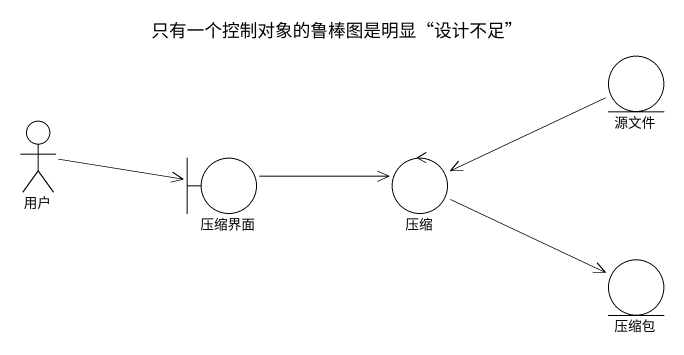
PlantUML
@startuml
title 只有一个控制对象的鲁棒图是明显“设计不足”
entity 源文件
actor 用户
boundary 压缩界面
control 压缩
entity 压缩包
源文件 -left-> 压缩
用户 -right-> 压缩界面
压缩界面 -right-> 压缩
压缩 -right-> 压缩包
@enduml
